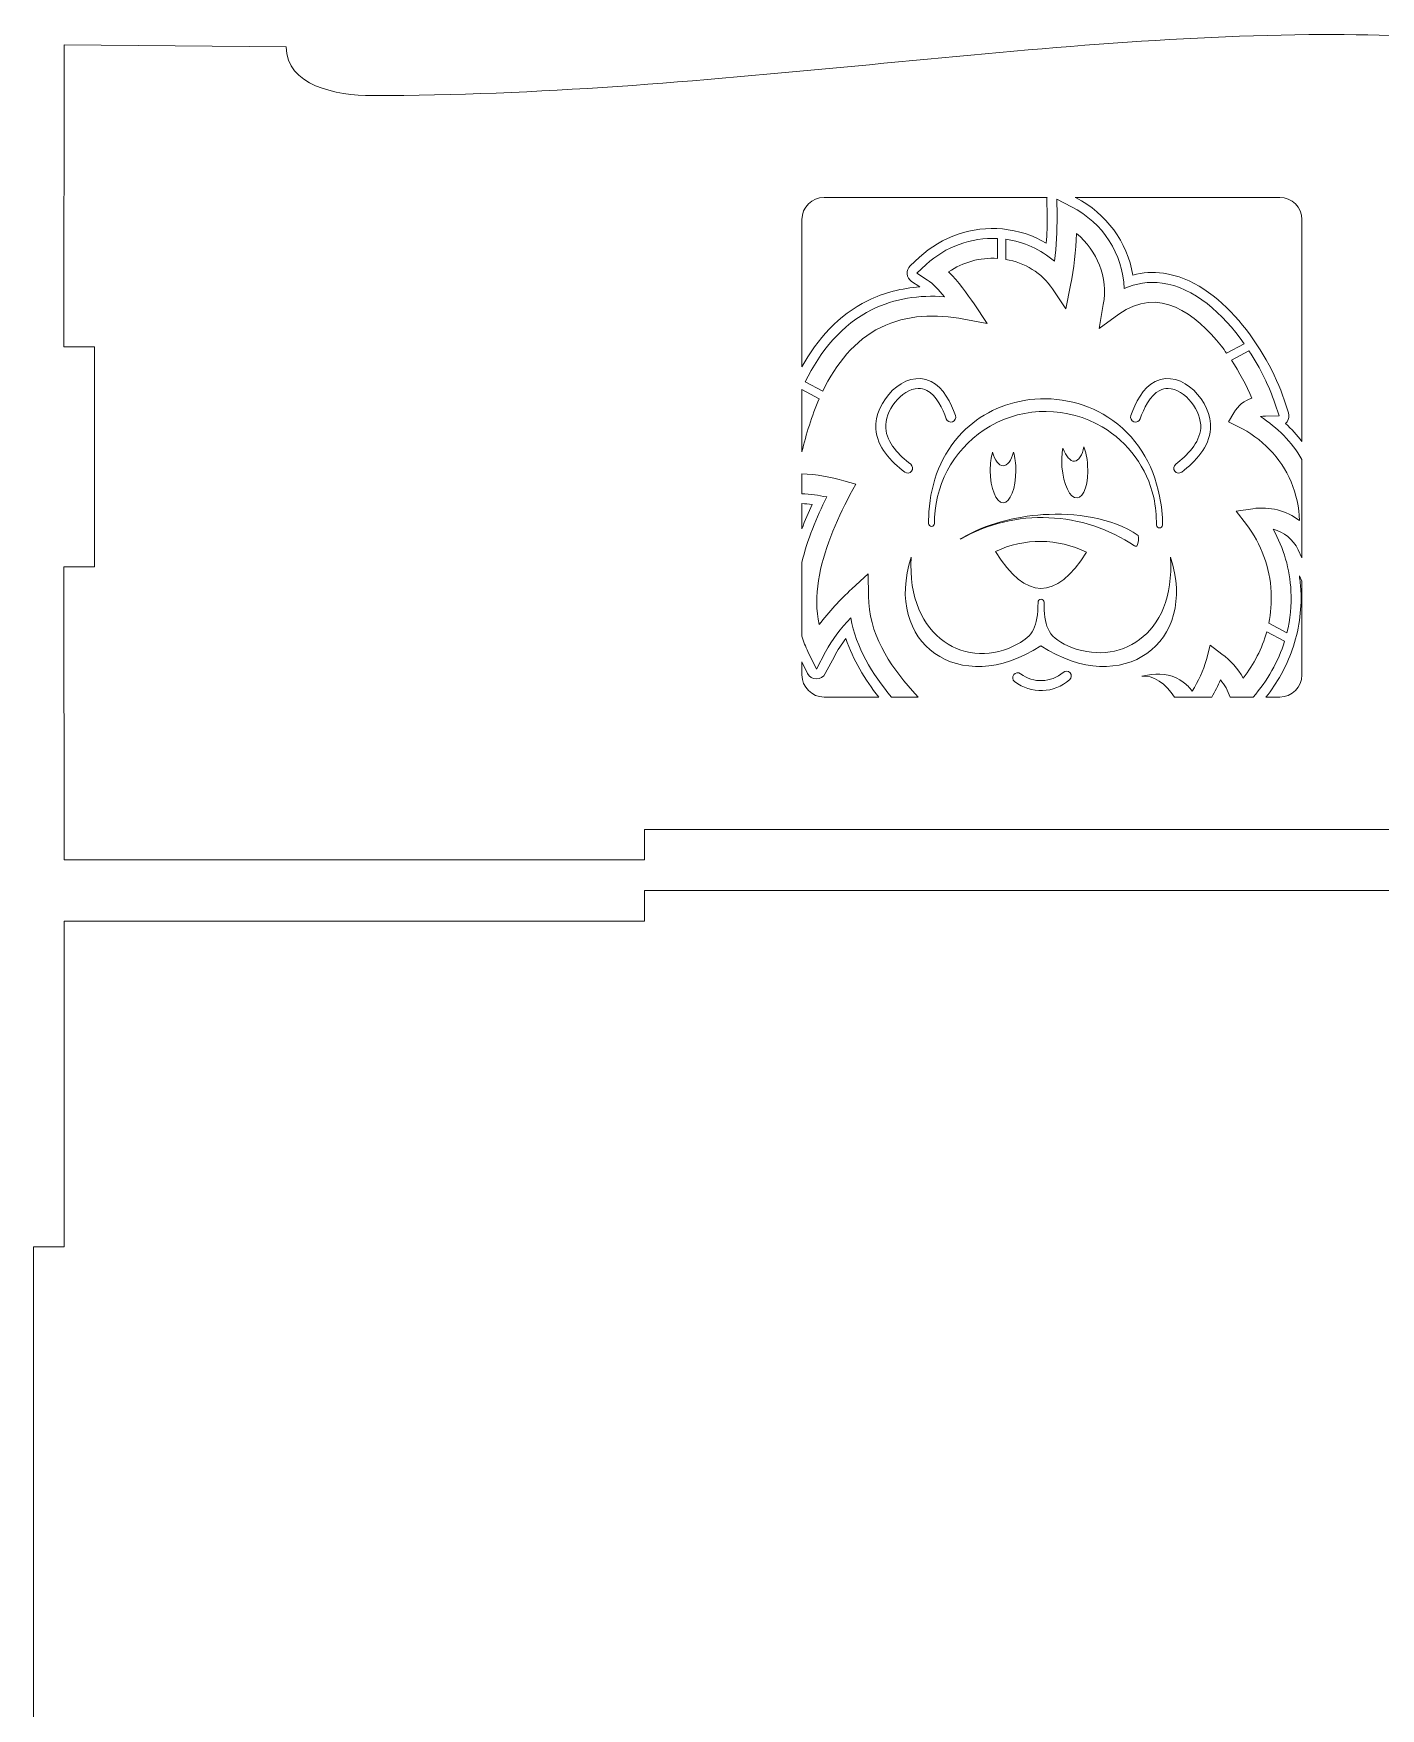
# Model space of a CAD drawing. Header units: millimetres. Extents: x -1461 to 1461, y -777 to 775.
# Drawn here: x -394.3 to -262, y 249.7 to 414.3 of the extents above; entities that cross this region are included whole.
import ezdxf

# ---------------------------------------------------------------- set-up
doc = ezdxf.new("R2010")
doc.units = ezdxf.units.MM
doc.header["$MEASUREMENT"] = 0
doc.layers.add('Camada 1', color=7, linetype='Continuous')

msp = doc.modelspace()

# ---------------------------------------------------------------- linework, layer by layer
at = {"layer": 'Camada 1', "color": 250, "lineweight": 20}
for points, knots in [([(-269.0545, 414.1402), (-297.9849, 413.8827), (-328.3596, 408.1562), (-360.986, 408.1562), (-360.986, 408.1562), (-364.6444, 408.1562), (-369.4617, 409.1422), (-369.4617, 412.94), (-369.4617, 412.94), (-369.4617, 412.94), (-391.2821, 413.1373), (-391.2821, 413.1373), (-391.2821, 413.1373), (-391.2821, 413.1373), (-391.307, 383.472), (-391.307, 383.472), (-391.307, 383.472), (-391.307, 383.472), (-388.2821, 383.472), (-388.2821, 383.472), (-388.2821, 383.472), (-388.2821, 383.472), (-388.2821, 361.8578), (-388.2821, 361.8578), (-388.2821, 361.8578), (-388.2821, 361.8578), (-391.307, 361.8578), (-391.307, 361.8578), (-391.307, 361.8578), (-391.307, 361.8578), (-391.2821, 333.0523), (-391.2821, 333.0523), (-391.2821, 333.0523), (-391.2821, 333.0523), (-334.2809, 333.0523), (-334.2809, 333.0523), (-334.2809, 333.0523), (-334.2809, 333.0523), (-334.2809, 336.0586), (-334.2809, 336.0586), (-334.2809, 336.0586), (-334.2809, 336.0586), (-134.2835, 336.0586), (-134.2835, 336.0586), (-134.2835, 336.0586), (-134.2835, 336.0586), (-134.2835, 333.0523), (-134.2835, 333.0523), (-134.2835, 333.0523), (-134.2835, 333.0523), (-77.2823, 333.0523), (-77.2823, 333.0523), (-77.2823, 333.0523), (-77.2823, 333.0523), (-77.2574, 361.8578), (-77.2574, 361.8578), (-77.2574, 361.8578), (-77.2574, 361.8578), (-80.2823, 361.8578), (-80.2823, 361.8578), (-80.2823, 361.8578), (-80.2823, 361.8578), (-80.2823, 383.472), (-80.2823, 383.472), (-80.2823, 383.472), (-80.2823, 383.472), (-77.2574, 383.472), (-77.2574, 383.472), (-77.2574, 383.472), (-77.2574, 383.472), (-77.2823, 413.1373), (-77.2823, 413.1373), (-77.2823, 413.1373), (-77.2823, 413.1373), (-99.1027, 412.94), (-99.1027, 412.94), (-99.1027, 412.94), (-99.1027, 409.1422), (-103.92, 408.1562), (-107.5784, 408.1562), (-107.5784, 408.1562), (-140.2048, 408.1562), (-170.5795, 413.8827), (-199.5099, 414.1402), (-199.5099, 414.1402), (-212.0021, 414.2519), (-223.4916, 413.2559), (-234.2581, 409.5946), (-234.2581, 409.5946), (-234.2581, 409.5946), (-234.2822, 409.6028), (-234.2822, 409.6028), (-234.2822, 409.6028), (-234.2822, 409.6028), (-234.3063, 409.5946), (-234.3063, 409.5946), (-234.3063, 409.5946), (-245.0728, 413.2559), (-256.5623, 414.2519), (-269.0545, 414.1402)], [0, 0, 0, 0, 0.03846154, 0.03846154, 0.03846154, 0.03846154, 0.07692308, 0.07692308, 0.07692308, 0.07692308, 0.11538462, 0.11538462, 0.11538462, 0.11538462, 0.15384615, 0.15384615, 0.15384615, 0.15384615, 0.19230769, 0.19230769, 0.19230769, 0.19230769, 0.23076923, 0.23076923, 0.23076923, 0.23076923, 0.26923077, 0.26923077, 0.26923077, 0.26923077, 0.30769231, 0.30769231, 0.30769231, 0.30769231, 0.34615385, 0.34615385, 0.34615385, 0.34615385, 0.38461538, 0.38461538, 0.38461538, 0.38461538, 0.42307692, 0.42307692, 0.42307692, 0.42307692, 0.46153846, 0.46153846, 0.46153846, 0.46153846, 0.5, 0.5, 0.5, 0.5, 0.53846154, 0.53846154, 0.53846154, 0.53846154, 0.57692308, 0.57692308, 0.57692308, 0.57692308, 0.61538462, 0.61538462, 0.61538462, 0.61538462, 0.65384615, 0.65384615, 0.65384615, 0.65384615, 0.69230769, 0.69230769, 0.69230769, 0.69230769, 0.73076923, 0.73076923, 0.73076923, 0.73076923, 0.76923077, 0.76923077, 0.76923077, 0.76923077, 0.80769231, 0.80769231, 0.80769231, 0.80769231, 0.84615385, 0.84615385, 0.84615385, 0.84615385, 0.88461538, 0.88461538, 0.88461538, 0.88461538, 0.92307692, 0.92307692, 0.92307692, 0.92307692, 1, 1, 1, 1]), ([(-294.7593, 398.1492), (-294.7691, 398.0898), (-294.7738, 398.0284), (-294.7729, 397.9656), (-294.7729, 397.9656), (-294.7729, 397.9656), (-294.7491, 396.3429), (-294.7491, 396.3429), (-294.7491, 396.3429), (-294.7361, 395.4454), (-294.7633, 394.5473), (-294.8304, 393.6522), (-294.8304, 393.6522), (-296.1327, 394.4312), (-297.6073, 394.9055), (-299.1306, 395.0448), (-299.1306, 395.0448), (-302.1051, 395.3169), (-305.0945, 394.3045), (-307.2833, 392.2703), (-307.2833, 392.2703), (-307.2833, 392.2703), (-308.1918, 391.4259), (-308.1918, 391.4259), (-308.1918, 391.4259), (-308.418, 391.2155), (-308.5247, 390.9398), (-308.4988, 390.632), (-308.4988, 390.632), (-308.473, 390.3242), (-308.3219, 390.0701), (-308.0636, 389.9006), (-308.0636, 389.9006), (-308.0636, 389.9006), (-307.2422, 389.3611), (-307.2422, 389.3611), (-307.2422, 389.3611), (-309.018, 389.2292), (-310.7556, 388.8008), (-312.378, 387.9954), (-312.378, 387.9954), (-315.2353, 386.5767), (-317.3108, 384.2341), (-318.8309, 381.49), (-318.8309, 381.49), (-318.8309, 381.49), (-318.8309, 395.9687), (-318.8309, 395.9687), (-318.8309, 395.9687), (-318.8309, 397.168), (-317.8497, 398.1492), (-316.6504, 398.1492), (-316.6504, 398.1492), (-316.6504, 398.1492), (-294.7593, 398.1492), (-294.7593, 398.1492)], [0, 0, 0, 0, 0.06666667, 0.06666667, 0.06666667, 0.06666667, 0.13333333, 0.13333333, 0.13333333, 0.13333333, 0.2, 0.2, 0.2, 0.2, 0.26666667, 0.26666667, 0.26666667, 0.26666667, 0.33333333, 0.33333333, 0.33333333, 0.33333333, 0.4, 0.4, 0.4, 0.4, 0.46666667, 0.46666667, 0.46666667, 0.46666667, 0.53333333, 0.53333333, 0.53333333, 0.53333333, 0.6, 0.6, 0.6, 0.6, 0.66666667, 0.66666667, 0.66666667, 0.66666667, 0.73333333, 0.73333333, 0.73333333, 0.73333333, 0.8, 0.8, 0.8, 0.8, 0.86666667, 0.86666667, 0.86666667, 0.86666667, 1, 1, 1, 1]), ([(-283.4643, 389.7348), (-280.3375, 389.3139), (-277.4892, 386.7469), (-275.3936, 383.7718), (-275.3936, 383.7718), (-275.3936, 383.7718), (-277.1247, 382.8403), (-277.1247, 382.8403), (-277.1247, 382.8403), (-277.2939, 383.076), (-277.4651, 383.3049), (-277.6378, 383.5258), (-277.6378, 383.5258), (-280.1365, 386.7243), (-283.8132, 389.5035), (-287.7001, 386.6657), (-287.7001, 386.6657), (-287.7001, 386.6657), (-289.6338, 385.254), (-289.6338, 385.254), (-289.6338, 385.254), (-289.6338, 385.254), (-289.2325, 387.6143), (-289.2325, 387.6143), (-289.2325, 387.6143), (-288.7741, 390.3107), (-289.8238, 392.9155), (-291.8546, 394.5885), (-291.8546, 394.5885), (-291.9226, 392.8837), (-292.1224, 391.1844), (-292.4499, 389.5099), (-292.4499, 389.5099), (-292.4499, 389.5099), (-292.8999, 387.2097), (-292.8999, 387.2097), (-292.8999, 387.2097), (-292.8999, 387.2097), (-294.2108, 389.1526), (-294.2108, 389.1526), (-294.2108, 389.1526), (-295.2744, 390.7295), (-296.9586, 391.7438), (-298.8124, 392.0625), (-298.8124, 392.0625), (-298.8124, 392.0625), (-298.8124, 394.03), (-298.8124, 394.03), (-298.8124, 394.03), (-297.032, 393.7887), (-295.3632, 393.043), (-294.0351, 391.8737), (-294.0351, 391.8737), (-293.8421, 393.3595), (-293.7548, 394.859), (-293.7766, 396.3571), (-293.7766, 396.3571), (-293.7766, 396.3571), (-293.8004, 397.9798), (-293.8004, 397.9798), (-293.8004, 397.9798), (-293.8004, 397.9798), (-292.3582, 397.2357), (-292.3582, 397.2357), (-292.3582, 397.2357), (-289.2607, 395.6374), (-287.307, 392.5737), (-287.1868, 389.1989), (-287.1868, 389.1989), (-286.0296, 389.7029), (-284.7818, 389.9123), (-283.4643, 389.7348)], [0, 0, 0, 0, 0.05263158, 0.05263158, 0.05263158, 0.05263158, 0.10526316, 0.10526316, 0.10526316, 0.10526316, 0.15789474, 0.15789474, 0.15789474, 0.15789474, 0.21052632, 0.21052632, 0.21052632, 0.21052632, 0.26315789, 0.26315789, 0.26315789, 0.26315789, 0.31578947, 0.31578947, 0.31578947, 0.31578947, 0.36842105, 0.36842105, 0.36842105, 0.36842105, 0.42105263, 0.42105263, 0.42105263, 0.42105263, 0.47368421, 0.47368421, 0.47368421, 0.47368421, 0.52631579, 0.52631579, 0.52631579, 0.52631579, 0.57894737, 0.57894737, 0.57894737, 0.57894737, 0.63157895, 0.63157895, 0.63157895, 0.63157895, 0.68421053, 0.68421053, 0.68421053, 0.68421053, 0.73684211, 0.73684211, 0.73684211, 0.73684211, 0.78947368, 0.78947368, 0.78947368, 0.78947368, 0.84210526, 0.84210526, 0.84210526, 0.84210526, 0.89473684, 0.89473684, 0.89473684, 0.89473684, 1, 1, 1, 1]), ([(-269.7334, 395.9687), (-269.7334, 395.9687), (-269.7334, 374.157), (-269.7334, 374.157), (-269.7334, 374.157), (-270.2151, 374.7962), (-270.7533, 375.3912), (-271.3413, 375.9363), (-271.3413, 375.9363), (-271.2838, 375.9868), (-271.2311, 376.0452), (-271.1842, 376.1111), (-271.1842, 376.1111), (-270.998, 376.3719), (-270.9518, 376.6777), (-271.0526, 376.9817), (-271.0526, 376.9817), (-271.0526, 376.9817), (-271.471, 378.2449), (-271.471, 378.2449), (-271.471, 378.2449), (-273.1126, 383.2009), (-277.7686, 389.9494), (-283.3345, 390.6987), (-283.3345, 390.6987), (-284.3545, 390.8361), (-285.3654, 390.7703), (-286.3417, 390.5173), (-286.3417, 390.5173), (-286.8711, 393.7655), (-288.941, 396.5669), (-291.9123, 398.1), (-291.9123, 398.1), (-291.9123, 398.1), (-292.0076, 398.1492), (-292.0076, 398.1492), (-292.0076, 398.1492), (-292.0076, 398.1492), (-271.9139, 398.1492), (-271.9139, 398.1492), (-271.9139, 398.1492), (-270.7146, 398.1492), (-269.7334, 397.168), (-269.7334, 395.9687)], [0, 0, 0, 0, 0.08333333, 0.08333333, 0.08333333, 0.08333333, 0.16666667, 0.16666667, 0.16666667, 0.16666667, 0.25, 0.25, 0.25, 0.25, 0.33333333, 0.33333333, 0.33333333, 0.33333333, 0.41666667, 0.41666667, 0.41666667, 0.41666667, 0.5, 0.5, 0.5, 0.5, 0.58333333, 0.58333333, 0.58333333, 0.58333333, 0.66666667, 0.66666667, 0.66666667, 0.66666667, 0.75, 0.75, 0.75, 0.75, 0.83333333, 0.83333333, 0.83333333, 0.83333333, 1, 1, 1, 1]), ([(-311.0805, 385.382), (-313.6625, 384.1), (-315.4822, 381.7835), (-316.7795, 379.112), (-316.7795, 379.112), (-316.7795, 379.112), (-318.4935, 380.0342), (-318.4935, 380.0342), (-318.4935, 380.0342), (-317.0239, 383.036), (-314.9385, 385.6382), (-311.9455, 387.1243), (-311.9455, 387.1243), (-309.7116, 388.2335), (-307.2773, 388.5606), (-304.8425, 388.3924), (-304.8425, 388.3924), (-305.3716, 389.0539), (-305.9508, 389.6763), (-306.493, 390.0325), (-306.493, 390.0325), (-306.493, 390.0325), (-307.5297, 390.7134), (-307.5297, 390.7134), (-307.5297, 390.7134), (-307.5297, 390.7134), (-306.6212, 391.5579), (-306.6212, 391.5579), (-306.6212, 391.5579), (-304.737, 393.3092), (-302.1968, 394.226), (-299.6358, 394.1049), (-299.6358, 394.1049), (-299.6358, 394.1049), (-299.6358, 392.1573), (-299.6358, 392.1573), (-299.6358, 392.1573), (-301.3321, 392.2581), (-303.0266, 391.7852), (-304.4211, 390.8325), (-304.4211, 390.8325), (-303.4648, 389.8999), (-302.5834, 388.6554), (-301.9308, 387.683), (-301.9308, 387.683), (-301.9308, 387.683), (-300.6409, 385.7604), (-300.6409, 385.7604), (-300.6409, 385.7604), (-300.6409, 385.7604), (-302.9168, 386.185), (-302.9168, 386.185), (-302.9168, 386.185), (-305.6647, 386.6977), (-308.5338, 386.6464), (-311.0805, 385.382)], [0, 0, 0, 0, 0.06666667, 0.06666667, 0.06666667, 0.06666667, 0.13333333, 0.13333333, 0.13333333, 0.13333333, 0.2, 0.2, 0.2, 0.2, 0.26666667, 0.26666667, 0.26666667, 0.26666667, 0.33333333, 0.33333333, 0.33333333, 0.33333333, 0.4, 0.4, 0.4, 0.4, 0.46666667, 0.46666667, 0.46666667, 0.46666667, 0.53333333, 0.53333333, 0.53333333, 0.53333333, 0.6, 0.6, 0.6, 0.6, 0.66666667, 0.66666667, 0.66666667, 0.66666667, 0.73333333, 0.73333333, 0.73333333, 0.73333333, 0.8, 0.8, 0.8, 0.8, 0.86666667, 0.86666667, 0.86666667, 0.86666667, 1, 1, 1, 1]), ([(-270.8058, 359.4634), (-270.7356, 358.0732), (-270.8754, 356.6964), (-271.2021, 355.3699), (-271.2021, 355.3699), (-271.2021, 355.3699), (-272.9843, 356.3037), (-272.9843, 356.3037), (-272.9843, 356.3037), (-272.7792, 357.3018), (-272.6961, 358.329), (-272.7484, 359.3653), (-272.7484, 359.3653), (-272.8707, 361.7874), (-273.7167, 364.0832), (-275.1837, 366.0134), (-275.1837, 366.0134), (-275.1837, 366.0134), (-276.1802, 367.3247), (-276.1802, 367.3247), (-276.1802, 367.3247), (-276.1802, 367.3247), (-274.5508, 367.5641), (-274.5508, 367.5641), (-274.5508, 367.5641), (-272.9023, 367.8063), (-271.2418, 367.3733), (-269.9788, 366.3963), (-269.9788, 366.3963), (-270.0062, 367.6967), (-270.2775, 368.9851), (-270.7925, 370.1997), (-270.7925, 370.1997), (-271.8088, 372.5965), (-273.6739, 374.4918), (-276.0084, 375.6277), (-276.0084, 375.6277), (-276.0084, 375.6277), (-276.9462, 376.0839), (-276.9462, 376.0839), (-276.9462, 376.0839), (-276.9462, 376.0839), (-276.4255, 376.9877), (-276.4255, 376.9877), (-276.4255, 376.9877), (-276.0024, 377.7222), (-275.3761, 378.1742), (-274.6429, 378.4077), (-274.6429, 378.4077), (-275.1709, 379.6918), (-275.8764, 380.9867), (-276.6541, 382.1585), (-276.6541, 382.1585), (-276.6541, 382.1585), (-274.9288, 383.0867), (-274.9288, 383.0867), (-274.9288, 383.0867), (-273.7953, 381.3524), (-272.9205, 379.5276), (-272.3943, 377.9392), (-272.3943, 377.9392), (-272.3943, 377.9392), (-271.9759, 376.676), (-271.9759, 376.676), (-271.9759, 376.676), (-271.9759, 376.676), (-273.3065, 376.6608), (-273.3065, 376.6608), (-273.3065, 376.6608), (-273.475, 376.6589), (-273.6438, 376.6473), (-273.8055, 376.6182), (-273.8055, 376.6182), (-272.1374, 375.5481), (-270.7393, 374.1156), (-269.7334, 372.4102), (-269.7334, 372.4102), (-269.7334, 372.4102), (-269.7334, 362.734), (-269.7334, 362.734), (-269.7334, 362.734), (-269.7334, 362.734), (-270.1051, 363.5303), (-270.1051, 363.5303), (-270.1051, 363.5303), (-270.5874, 364.5639), (-271.5034, 365.2563), (-272.5534, 365.54), (-272.5534, 365.54), (-271.5149, 363.6831), (-270.9143, 361.6145), (-270.8058, 359.4634)], [0, 0, 0, 0, 0.04166667, 0.04166667, 0.04166667, 0.04166667, 0.08333333, 0.08333333, 0.08333333, 0.08333333, 0.125, 0.125, 0.125, 0.125, 0.16666667, 0.16666667, 0.16666667, 0.16666667, 0.20833333, 0.20833333, 0.20833333, 0.20833333, 0.25, 0.25, 0.25, 0.25, 0.29166667, 0.29166667, 0.29166667, 0.29166667, 0.33333333, 0.33333333, 0.33333333, 0.33333333, 0.375, 0.375, 0.375, 0.375, 0.41666667, 0.41666667, 0.41666667, 0.41666667, 0.45833333, 0.45833333, 0.45833333, 0.45833333, 0.5, 0.5, 0.5, 0.5, 0.54166667, 0.54166667, 0.54166667, 0.54166667, 0.58333333, 0.58333333, 0.58333333, 0.58333333, 0.625, 0.625, 0.625, 0.625, 0.66666667, 0.66666667, 0.66666667, 0.66666667, 0.70833333, 0.70833333, 0.70833333, 0.70833333, 0.75, 0.75, 0.75, 0.75, 0.79166667, 0.79166667, 0.79166667, 0.79166667, 0.83333333, 0.83333333, 0.83333333, 0.83333333, 0.875, 0.875, 0.875, 0.875, 0.91666667, 0.91666667, 0.91666667, 0.91666667, 1, 1, 1, 1]), ([(-306.1457, 380.0586), (-304.9134, 379.4562), (-304.1888, 377.9566), (-303.7501, 376.7297), (-303.7501, 376.7297), (-303.6599, 376.4775), (-303.792, 376.1981), (-304.0442, 376.108), (-304.0442, 376.108), (-304.2964, 376.0178), (-304.5757, 376.1499), (-304.6659, 376.4021), (-304.6659, 376.4021), (-305.0032, 377.3454), (-305.6151, 378.7164), (-306.5729, 379.1848), (-306.5729, 379.1848), (-306.8321, 379.3116), (-307.1106, 379.3742), (-307.3994, 379.3687), (-307.3994, 379.3687), (-309.1046, 379.3363), (-310.7138, 377.1105), (-310.6007, 375.4902), (-310.6007, 375.4902), (-310.4973, 374.0093), (-309.2579, 372.7812), (-308.1463, 371.9348), (-308.1463, 371.9348), (-307.9333, 371.7725), (-307.8918, 371.4664), (-308.054, 371.2534), (-308.054, 371.2534), (-308.2163, 371.0402), (-308.5225, 370.9988), (-308.7356, 371.1611), (-308.7356, 371.1611), (-310.0959, 372.1969), (-311.4455, 373.6261), (-311.5709, 375.4225), (-311.5709, 375.4225), (-311.7508, 377.9987), (-308.809, 381.3607), (-306.1457, 380.0586)], [0, 0, 0, 0, 0.08333333, 0.08333333, 0.08333333, 0.08333333, 0.16666667, 0.16666667, 0.16666667, 0.16666667, 0.25, 0.25, 0.25, 0.25, 0.33333333, 0.33333333, 0.33333333, 0.33333333, 0.41666667, 0.41666667, 0.41666667, 0.41666667, 0.5, 0.5, 0.5, 0.5, 0.58333333, 0.58333333, 0.58333333, 0.58333333, 0.66666667, 0.66666667, 0.66666667, 0.66666667, 0.75, 0.75, 0.75, 0.75, 0.83333333, 0.83333333, 0.83333333, 0.83333333, 1, 1, 1, 1]), ([(-284.1263, 380.0586), (-281.463, 381.3607), (-278.5212, 377.9987), (-278.7011, 375.4225), (-278.7011, 375.4225), (-278.8266, 373.6261), (-280.176, 372.1969), (-281.5364, 371.1611), (-281.5364, 371.1611), (-281.7495, 370.9988), (-282.0557, 371.0402), (-282.218, 371.2534), (-282.218, 371.2534), (-282.3802, 371.4664), (-282.3387, 371.7725), (-282.1257, 371.9348), (-282.1257, 371.9348), (-281.0141, 372.7812), (-279.7746, 374.0093), (-279.6712, 375.4902), (-279.6712, 375.4902), (-279.5581, 377.1105), (-281.1674, 379.3363), (-282.8726, 379.3687), (-282.8726, 379.3687), (-283.1614, 379.3742), (-283.4399, 379.3116), (-283.6991, 379.1848), (-283.6991, 379.1848), (-284.6569, 378.7164), (-285.2688, 377.3454), (-285.6062, 376.4021), (-285.6062, 376.4021), (-285.6963, 376.1499), (-285.9756, 376.0178), (-286.2278, 376.108), (-286.2278, 376.108), (-286.48, 376.1981), (-286.6121, 376.4775), (-286.5219, 376.7297), (-286.5219, 376.7297), (-286.0832, 377.9566), (-285.3586, 379.4562), (-284.1263, 380.0586)], [0, 0, 0, 0, 0.08333333, 0.08333333, 0.08333333, 0.08333333, 0.16666667, 0.16666667, 0.16666667, 0.16666667, 0.25, 0.25, 0.25, 0.25, 0.33333333, 0.33333333, 0.33333333, 0.33333333, 0.41666667, 0.41666667, 0.41666667, 0.41666667, 0.5, 0.5, 0.5, 0.5, 0.58333333, 0.58333333, 0.58333333, 0.58333333, 0.66666667, 0.66666667, 0.66666667, 0.66666667, 0.75, 0.75, 0.75, 0.75, 0.83333333, 0.83333333, 0.83333333, 0.83333333, 1, 1, 1, 1]), ([(-317.1257, 378.3632), (-317.8646, 376.6849), (-318.4147, 374.8965), (-318.8309, 373.1549), (-318.8309, 373.1549), (-318.8309, 373.1549), (-318.8309, 379.2807), (-318.8309, 379.2807), (-318.8309, 379.2807), (-318.8309, 379.2807), (-317.1257, 378.3632), (-317.1257, 378.3632)], [0, 0, 0, 0, 0.25, 0.25, 0.25, 0.25, 0.5, 0.5, 0.5, 0.5, 1, 1, 1, 1]), ([(-297.0145, 378.1986), (-294.1928, 378.679), (-291.2109, 378.1104), (-288.7949, 376.5651), (-288.7949, 376.5651), (-286.0198, 374.7901), (-284.3377, 372), (-283.7103, 368.7972), (-283.7103, 368.7972), (-283.496, 367.8665), (-283.3988, 366.9116), (-283.4207, 365.9567), (-283.4207, 365.9567), (-283.4243, 365.7981), (-283.5547, 365.6712), (-283.7133, 365.6716), (-283.7133, 365.6716), (-283.872, 365.6721), (-284.0015, 365.7998), (-284.0042, 365.9585), (-284.0042, 365.9585), (-284.0194, 366.8699), (-284.1065, 367.7807), (-284.2811, 368.6756), (-284.2811, 368.6756), (-284.9512, 371.5738), (-286.7772, 374.0751), (-289.3381, 375.5956), (-289.3381, 375.5956), (-292.723, 377.6057), (-296.9299, 377.6347), (-300.3423, 375.6716), (-300.3423, 375.6716), (-303.5771, 373.8106), (-305.6361, 370.4234), (-305.7985, 366.6964), (-305.7985, 366.6964), (-305.8053, 366.5036), (-305.8085, 366.3108), (-305.8084, 366.1179), (-305.8084, 366.1179), (-305.8083, 365.9577), (-305.9386, 365.8268), (-306.0988, 365.826), (-306.0988, 365.826), (-306.2591, 365.8252), (-306.3905, 365.9547), (-306.392, 366.115), (-306.392, 366.115), (-306.3939, 366.3167), (-306.3905, 366.5182), (-306.3816, 366.7197), (-306.3816, 366.7197), (-306.2791, 369.6523), (-305.3954, 372.4844), (-303.4199, 374.7011), (-303.4199, 374.7011), (-301.7476, 376.5777), (-299.4855, 377.7779), (-297.0145, 378.1986)], [0, 0, 0, 0, 0.0625, 0.0625, 0.0625, 0.0625, 0.125, 0.125, 0.125, 0.125, 0.1875, 0.1875, 0.1875, 0.1875, 0.25, 0.25, 0.25, 0.25, 0.3125, 0.3125, 0.3125, 0.3125, 0.375, 0.375, 0.375, 0.375, 0.4375, 0.4375, 0.4375, 0.4375, 0.5, 0.5, 0.5, 0.5, 0.5625, 0.5625, 0.5625, 0.5625, 0.625, 0.625, 0.625, 0.625, 0.6875, 0.6875, 0.6875, 0.6875, 0.75, 0.75, 0.75, 0.75, 0.8125, 0.8125, 0.8125, 0.8125, 0.875, 0.875, 0.875, 0.875, 1, 1, 1, 1]), ([(-291.1303, 373.6542), (-290.951, 373.1517), (-290.8231, 372.5336), (-290.7757, 371.8605), (-290.7757, 371.8605), (-290.6526, 370.1166), (-291.1161, 368.6634), (-291.8108, 368.6143), (-291.8108, 368.6143), (-292.5055, 368.5653), (-293.1682, 369.9391), (-293.2911, 371.683), (-293.2911, 371.683), (-293.3386, 372.3564), (-293.2987, 372.9862), (-293.1918, 373.5087), (-293.1918, 373.5087), (-292.9069, 372.7098), (-292.4925, 372.2036), (-292.0659, 372.2336), (-292.0659, 372.2336), (-291.6394, 372.2638), (-291.3002, 372.8232), (-291.1303, 373.6542)], [0, 0, 0, 0, 0.14285714, 0.14285714, 0.14285714, 0.14285714, 0.28571429, 0.28571429, 0.28571429, 0.28571429, 0.42857143, 0.42857143, 0.42857143, 0.42857143, 0.57142857, 0.57142857, 0.57142857, 0.57142857, 0.71428571, 0.71428571, 0.71428571, 0.71428571, 1, 1, 1, 1]), ([(-298.0417, 373.1303), (-297.8982, 372.6166), (-297.8141, 371.9911), (-297.8141, 371.3162), (-297.8141, 371.3162), (-297.8141, 369.568), (-298.3785, 368.1509), (-299.075, 368.1509), (-299.075, 368.1509), (-299.7714, 368.1509), (-300.3359, 369.568), (-300.3359, 371.3162), (-300.3359, 371.3162), (-300.3359, 371.9911), (-300.2518, 372.6166), (-300.1083, 373.1303), (-300.1083, 373.1303), (-299.8803, 372.3135), (-299.5025, 371.7793), (-299.075, 371.7793), (-299.075, 371.7793), (-298.6474, 371.7793), (-298.2696, 372.3135), (-298.0417, 373.1303)], [0, 0, 0, 0, 0.14285714, 0.14285714, 0.14285714, 0.14285714, 0.28571429, 0.28571429, 0.28571429, 0.28571429, 0.42857143, 0.42857143, 0.42857143, 0.42857143, 0.57142857, 0.57142857, 0.57142857, 0.57142857, 0.71428571, 0.71428571, 0.71428571, 0.71428571, 1, 1, 1, 1]), ([(-313.5312, 369.9889), (-313.5312, 369.9889), (-314.1073, 368.9093), (-314.1073, 368.9093), (-314.1073, 368.9093), (-315.4819, 366.3328), (-316.749, 363.4008), (-317.2014, 360.4977), (-317.2014, 360.4977), (-317.4268, 359.0509), (-317.4507, 357.5773), (-317.1256, 356.1695), (-317.1256, 356.1695), (-316.1944, 357.4538), (-315.067, 358.6304), (-313.9325, 359.6764), (-313.9325, 359.6764), (-313.9325, 359.6764), (-312.3158, 361.1672), (-312.3158, 361.1672), (-312.3158, 361.1672), (-312.3158, 361.1672), (-312.3006, 358.968), (-312.3006, 358.968), (-312.3006, 358.968), (-312.276, 355.3968), (-310.293, 352.2223), (-307.9676, 349.6557), (-307.9676, 349.6557), (-307.9676, 349.6557), (-307.4201, 349.0516), (-307.4201, 349.0516), (-307.4201, 349.0516), (-307.4201, 349.0516), (-310.024, 349.0516), (-310.024, 349.0516), (-310.024, 349.0516), (-311.9416, 351.3172), (-313.5002, 353.9328), (-314.0413, 356.8381), (-314.0413, 356.8381), (-314.9973, 355.8198), (-315.8801, 354.6963), (-316.5058, 353.5034), (-316.5058, 353.5034), (-316.5058, 353.5034), (-317.3952, 351.8077), (-317.3952, 351.8077), (-317.3952, 351.8077), (-317.3952, 351.8077), (-318.2399, 353.5261), (-318.2399, 353.5261), (-318.2399, 353.5261), (-318.4802, 354.0149), (-318.6757, 354.5145), (-318.8309, 355.0222), (-318.8309, 355.0222), (-318.8309, 355.0222), (-318.8309, 362.2822), (-318.8309, 362.2822), (-318.8309, 362.2822), (-318.3072, 364.497), (-317.4138, 366.6808), (-316.3977, 368.7142), (-316.3977, 368.7142), (-317.1765, 368.8809), (-318.0322, 369.0151), (-318.8309, 369.0291), (-318.8309, 369.0291), (-318.8309, 369.0291), (-318.8309, 370.9734), (-318.8309, 370.9734), (-318.8309, 370.9734), (-317.4263, 370.9541), (-315.9446, 370.6371), (-314.7131, 370.3064), (-314.7131, 370.3064), (-314.7131, 370.3064), (-313.5312, 369.9889), (-313.5312, 369.9889)], [0, 0, 0, 0, 0.04761905, 0.04761905, 0.04761905, 0.04761905, 0.0952381, 0.0952381, 0.0952381, 0.0952381, 0.14285714, 0.14285714, 0.14285714, 0.14285714, 0.19047619, 0.19047619, 0.19047619, 0.19047619, 0.23809524, 0.23809524, 0.23809524, 0.23809524, 0.28571429, 0.28571429, 0.28571429, 0.28571429, 0.33333333, 0.33333333, 0.33333333, 0.33333333, 0.38095238, 0.38095238, 0.38095238, 0.38095238, 0.42857143, 0.42857143, 0.42857143, 0.42857143, 0.47619048, 0.47619048, 0.47619048, 0.47619048, 0.52380952, 0.52380952, 0.52380952, 0.52380952, 0.57142857, 0.57142857, 0.57142857, 0.57142857, 0.61904762, 0.61904762, 0.61904762, 0.61904762, 0.66666667, 0.66666667, 0.66666667, 0.66666667, 0.71428571, 0.71428571, 0.71428571, 0.71428571, 0.76190476, 0.76190476, 0.76190476, 0.76190476, 0.80952381, 0.80952381, 0.80952381, 0.80952381, 0.85714286, 0.85714286, 0.85714286, 0.85714286, 0.9047619, 0.9047619, 0.9047619, 0.9047619, 1, 1, 1, 1]), ([(-318.8309, 368.0583), (-318.5012, 368.0518), (-318.1616, 368.0217), (-317.8308, 367.9786), (-317.8308, 367.9786), (-318.1911, 367.1987), (-318.5284, 366.4016), (-318.8309, 365.5915), (-318.8309, 365.5915), (-318.8309, 365.5915), (-318.8309, 368.0583), (-318.8309, 368.0583)], [0, 0, 0, 0, 0.25, 0.25, 0.25, 0.25, 0.5, 0.5, 0.5, 0.5, 1, 1, 1, 1]), ([(-285.7957, 364.9364), (-285.7288, 364.7517), (-285.807, 364.0906), (-285.8939, 363.9487), (-285.8939, 363.9487), (-285.9531, 363.8619), (-286.0753, 363.8388), (-286.1634, 363.8988), (-286.1634, 363.8988), (-288.654, 365.5943), (-291.5688, 366.5545), (-294.5783, 366.6805), (-294.5783, 366.6805), (-297.5846, 366.8063), (-300.5791, 366.0906), (-303.1994, 364.6107), (-303.1994, 364.6107), (-303.2191, 364.5995), (-303.2606, 364.5793), (-303.3011, 364.5658), (-303.3011, 364.5658), (-303.2654, 364.5983), (-303.2202, 364.628), (-303.1977, 364.6407), (-303.1977, 364.6407), (-300.8404, 366.0603), (-297.8629, 366.7963), (-295.1425, 366.9769), (-295.1425, 366.9769), (-292.0392, 367.1828), (-288.427, 366.7117), (-285.7957, 364.9364)], [0, 0, 0, 0, 0.11111111, 0.11111111, 0.11111111, 0.11111111, 0.22222222, 0.22222222, 0.22222222, 0.22222222, 0.33333333, 0.33333333, 0.33333333, 0.33333333, 0.44444444, 0.44444444, 0.44444444, 0.44444444, 0.55555556, 0.55555556, 0.55555556, 0.55555556, 0.66666667, 0.66666667, 0.66666667, 0.66666667, 0.77777778, 0.77777778, 0.77777778, 0.77777778, 1, 1, 1, 1]), ([(-290.8814, 363.2874), (-293.8793, 358.5269), (-296.8558, 358.5527), (-299.8108, 363.3646), (-299.8108, 363.3646), (-296.9782, 364.7015), (-293.6905, 364.6731), (-290.8814, 363.2874)], [0, 0, 0, 0, 0.33333333, 0.33333333, 0.33333333, 0.33333333, 1, 1, 1, 1]), ([(-282.6345, 362.7986), (-279.8838, 354.3941), (-287.3119, 348.8957), (-295.3642, 354.0751), (-295.3642, 354.0751), (-303.4166, 348.8957), (-310.8446, 354.3941), (-308.094, 362.7986), (-308.094, 362.7986), (-308.594, 354.759), (-302.488, 351.6018), (-297.6304, 354.2763), (-297.6304, 354.2763), (-296.1715, 355.0795), (-295.6546, 355.9094), (-295.6381, 358.3743), (-295.6381, 358.3743), (-295.637, 358.5349), (-295.5051, 358.6651), (-295.3444, 358.664), (-295.3444, 358.664), (-295.1837, 358.663), (-295.0535, 358.531), (-295.0545, 358.3704), (-295.0545, 358.3704), (-295.0283, 356.181), (-294.8179, 355.0068), (-292.7128, 354.0818), (-292.7128, 354.0818), (-287.8436, 351.942), (-282.1475, 354.9691), (-282.6345, 362.7986)], [0, 0, 0, 0, 0.11111111, 0.11111111, 0.11111111, 0.11111111, 0.22222222, 0.22222222, 0.22222222, 0.22222222, 0.33333333, 0.33333333, 0.33333333, 0.33333333, 0.44444444, 0.44444444, 0.44444444, 0.44444444, 0.55555556, 0.55555556, 0.55555556, 0.55555556, 0.66666667, 0.66666667, 0.66666667, 0.66666667, 0.77777778, 0.77777778, 0.77777778, 0.77777778, 1, 1, 1, 1]), ([(-269.7334, 360.4348), (-269.7334, 360.4348), (-269.7334, 351.2321), (-269.7334, 351.2321), (-269.7334, 351.2321), (-269.7334, 350.0328), (-270.7146, 349.0516), (-271.9139, 349.0516), (-271.9139, 349.0516), (-271.9139, 349.0516), (-273.2602, 349.0516), (-273.2602, 349.0516), (-273.2602, 349.0516), (-272.1528, 350.4463), (-271.2767, 352.0192), (-270.6851, 353.7035), (-270.6851, 353.7035), (-270.0315, 355.5643), (-269.735, 357.542), (-269.8344, 359.5124), (-269.8344, 359.5124), (-269.8589, 359.9983), (-269.907, 360.4811), (-269.9783, 360.9593), (-269.9783, 360.9593), (-269.9783, 360.9593), (-269.7334, 360.4348), (-269.7334, 360.4348)], [0, 0, 0, 0, 0.125, 0.125, 0.125, 0.125, 0.25, 0.25, 0.25, 0.25, 0.375, 0.375, 0.375, 0.375, 0.5, 0.5, 0.5, 0.5, 0.625, 0.625, 0.625, 0.625, 0.75, 0.75, 0.75, 0.75, 1, 1, 1, 1]), ([(-278.7463, 354.1428), (-278.7463, 354.1428), (-277.5939, 353.2827), (-277.5939, 353.2827), (-277.5939, 353.2827), (-276.7362, 352.6427), (-276.0235, 351.8407), (-275.4988, 350.9242), (-275.4988, 350.9242), (-274.4332, 352.2808), (-273.6409, 353.8305), (-273.1835, 355.4784), (-273.1835, 355.4784), (-273.1835, 355.4784), (-271.4273, 354.5582), (-271.4273, 354.5582), (-271.4273, 354.5582), (-272.0509, 352.5379), (-273.1127, 350.6567), (-274.5279, 349.0516), (-274.5279, 349.0516), (-274.5279, 349.0516), (-276.7699, 349.0516), (-276.7699, 349.0516), (-276.7699, 349.0516), (-276.9923, 349.6755), (-277.3215, 350.2499), (-277.7387, 350.7552), (-277.7387, 350.7552), (-277.9793, 350.1664), (-278.2645, 349.597), (-278.5908, 349.0516), (-278.5908, 349.0516), (-278.5908, 349.0516), (-282.2435, 349.0516), (-282.2435, 349.0516), (-282.2435, 349.0516), (-282.9946, 350.3357), (-284.4524, 351.2659), (-285.4618, 351.0989), (-285.4618, 351.0989), (-285.4618, 351.0989), (-284.5023, 351.2577), (-284.5023, 351.2577), (-284.5023, 351.2577), (-283.4081, 351.4387), (-282.2755, 351.1877), (-281.3796, 350.5305), (-281.3796, 350.5305), (-281.0408, 350.2819), (-280.7485, 349.984), (-280.5113, 349.6499), (-280.5113, 349.6499), (-279.8849, 350.6005), (-279.4094, 351.6465), (-279.1156, 352.753), (-279.1156, 352.753), (-279.1156, 352.753), (-278.7463, 354.1428), (-278.7463, 354.1428)], [0, 0, 0, 0, 0.0625, 0.0625, 0.0625, 0.0625, 0.125, 0.125, 0.125, 0.125, 0.1875, 0.1875, 0.1875, 0.1875, 0.25, 0.25, 0.25, 0.25, 0.3125, 0.3125, 0.3125, 0.3125, 0.375, 0.375, 0.375, 0.375, 0.4375, 0.4375, 0.4375, 0.4375, 0.5, 0.5, 0.5, 0.5, 0.5625, 0.5625, 0.5625, 0.5625, 0.625, 0.625, 0.625, 0.625, 0.6875, 0.6875, 0.6875, 0.6875, 0.75, 0.75, 0.75, 0.75, 0.8125, 0.8125, 0.8125, 0.8125, 0.875, 0.875, 0.875, 0.875, 1, 1, 1, 1]), ([(-314.5131, 354.7942), (-313.8164, 352.7028), (-312.6577, 350.7826), (-311.2818, 349.0516), (-311.2818, 349.0516), (-311.2818, 349.0516), (-316.6504, 349.0516), (-316.6504, 349.0516), (-316.6504, 349.0516), (-317.8497, 349.0516), (-318.8309, 350.0328), (-318.8309, 351.2321), (-318.8309, 351.2321), (-318.8309, 351.2321), (-318.8309, 352.5237), (-318.8309, 352.5237), (-318.8309, 352.5237), (-318.8309, 352.5237), (-318.2681, 351.3786), (-318.2681, 351.3786), (-318.2681, 351.3786), (-318.1024, 351.0417), (-317.7834, 350.8401), (-317.408, 350.8352), (-317.408, 350.8352), (-317.0325, 350.8302), (-316.7083, 351.0234), (-316.5339, 351.3559), (-316.5339, 351.3559), (-316.5339, 351.3559), (-315.6445, 353.0516), (-315.6445, 353.0516), (-315.6445, 353.0516), (-315.3253, 353.6601), (-314.9382, 354.2417), (-314.5131, 354.7942)], [0, 0, 0, 0, 0.1, 0.1, 0.1, 0.1, 0.2, 0.2, 0.2, 0.2, 0.3, 0.3, 0.3, 0.3, 0.4, 0.4, 0.4, 0.4, 0.5, 0.5, 0.5, 0.5, 0.6, 0.6, 0.6, 0.6, 0.7, 0.7, 0.7, 0.7, 0.8, 0.8, 0.8, 0.8, 1, 1, 1, 1]), ([(-297.3492, 351.3467), (-296.108, 350.3912), (-294.3575, 350.4477), (-293.1804, 351.4812), (-293.1804, 351.4812), (-292.979, 351.6579), (-292.6709, 351.6379), (-292.4941, 351.4366), (-292.4941, 351.4366), (-292.3174, 351.2353), (-292.3374, 350.9271), (-292.5386, 350.7503), (-292.5386, 350.7503), (-294.0659, 349.4093), (-296.3319, 349.3363), (-297.9426, 350.5759), (-297.9426, 350.5759), (-298.1548, 350.7394), (-298.1946, 351.0456), (-298.0313, 351.258), (-298.0313, 351.258), (-297.8678, 351.4701), (-297.5616, 351.51), (-297.3492, 351.3467)], [0, 0, 0, 0, 0.14285714, 0.14285714, 0.14285714, 0.14285714, 0.28571429, 0.28571429, 0.28571429, 0.28571429, 0.42857143, 0.42857143, 0.42857143, 0.42857143, 0.57142857, 0.57142857, 0.57142857, 0.57142857, 0.71428571, 0.71428571, 0.71428571, 0.71428571, 1, 1, 1, 1]), ([(-134.2835, 330.0523), (-134.2835, 330.0523), (-334.2809, 330.0523), (-334.2809, 330.0523), (-334.2809, 330.0523), (-334.2809, 330.0523), (-334.2809, 327.0523), (-334.2809, 327.0523), (-334.2809, 327.0523), (-334.2809, 327.0523), (-391.2821, 327.0523), (-391.2821, 327.0523), (-391.2821, 327.0523), (-391.2821, 327.0523), (-391.2821, 295.03), (-391.2821, 295.03), (-391.2821, 295.03), (-391.2821, 295.03), (-394.2821, 295.03), (-394.2821, 295.03), (-394.2821, 295.03), (-394.2821, 295.03), (-394.2821, 120.1292), (-394.2821, 120.1292), (-394.2821, 120.1292), (-394.2821, 120.1292), (-391.2821, 120.1292), (-391.2821, 120.1292), (-391.2821, 120.1292), (-391.2821, 120.1292), (-391.2821, 88.1069), (-391.2821, 88.1069), (-391.2821, 88.1069), (-391.2821, 88.1069), (-334.2809, 88.1069), (-334.2809, 88.1069), (-334.2809, 88.1069), (-334.2809, 88.1069), (-334.2809, 85.1069), (-334.2809, 85.1069), (-334.2809, 85.1069), (-334.2809, 85.1069), (-134.2835, 85.1069), (-134.2835, 85.1069), (-134.2835, 85.1069), (-134.2835, 85.1069), (-134.2835, 88.1069), (-134.2835, 88.1069), (-134.2835, 88.1069), (-134.2835, 88.1069), (-77.2821, 88.1069), (-77.2821, 88.1069), (-77.2821, 88.1069), (-77.2821, 88.1069), (-77.2821, 120.1292), (-77.2821, 120.1292), (-77.2821, 120.1292), (-77.2821, 120.1292), (-74.2821, 120.1292), (-74.2821, 120.1292), (-74.2821, 120.1292), (-74.2821, 120.1292), (-74.2821, 295.03), (-74.2821, 295.03), (-74.2821, 295.03), (-74.2821, 295.03), (-77.2821, 295.03), (-77.2821, 295.03), (-77.2821, 295.03), (-77.2821, 295.03), (-77.2821, 327.0523), (-77.2821, 327.0523), (-77.2821, 327.0523), (-77.2821, 327.0523), (-134.2835, 327.0523), (-134.2835, 327.0523), (-134.2835, 327.0523), (-134.2835, 327.0523), (-134.2835, 330.0523), (-134.2835, 330.0523)], [0, 0, 0, 0, 0.04761905, 0.04761905, 0.04761905, 0.04761905, 0.0952381, 0.0952381, 0.0952381, 0.0952381, 0.14285714, 0.14285714, 0.14285714, 0.14285714, 0.19047619, 0.19047619, 0.19047619, 0.19047619, 0.23809524, 0.23809524, 0.23809524, 0.23809524, 0.28571429, 0.28571429, 0.28571429, 0.28571429, 0.33333333, 0.33333333, 0.33333333, 0.33333333, 0.38095238, 0.38095238, 0.38095238, 0.38095238, 0.42857143, 0.42857143, 0.42857143, 0.42857143, 0.47619048, 0.47619048, 0.47619048, 0.47619048, 0.52380952, 0.52380952, 0.52380952, 0.52380952, 0.57142857, 0.57142857, 0.57142857, 0.57142857, 0.61904762, 0.61904762, 0.61904762, 0.61904762, 0.66666667, 0.66666667, 0.66666667, 0.66666667, 0.71428571, 0.71428571, 0.71428571, 0.71428571, 0.76190476, 0.76190476, 0.76190476, 0.76190476, 0.80952381, 0.80952381, 0.80952381, 0.80952381, 0.85714286, 0.85714286, 0.85714286, 0.85714286, 0.9047619, 0.9047619, 0.9047619, 0.9047619, 1, 1, 1, 1])]:
    msp.add_open_spline(points, degree=3, knots=knots, dxfattribs=at)

doc.saveas('drawing.dxf')
